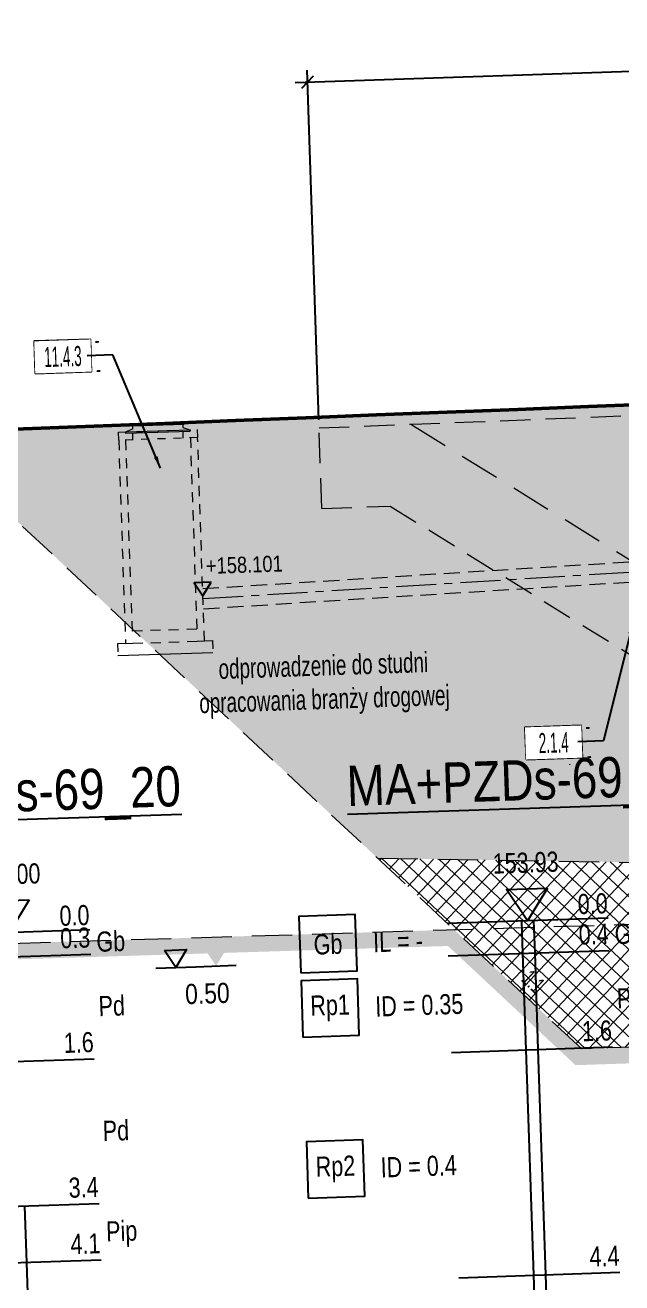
# Model space of a CAD drawing. Header units: metres. Extents: x 8395712 to 9795150, y 4166577 to 5794892.
# Drawn here: x 8418112.87 to 8418120.27, y 5772602.16 to 5772617.78 of the extents above; entities that cross this region are included whole.
import ezdxf
from ezdxf.enums import TextEntityAlignment as Align

# ---------------------------------------------------------------- set-up
doc = ezdxf.new("R2010")
doc.units = ezdxf.units.M
doc.set_wipeout_variables(frame=1)
doc.header["$PDMODE"] = 35
doc.header["$PDSIZE"] = 0.002
for name, pattern in [('CENTER', [2, 1.25, -0.25, 0.25, -0.25]), ('DASHED', [0.75, 0.5, -0.25]), ('HIDDEN', [0.375, 0.25, -0.125]), ('JIS_02_0.7', [1.35, 0.75, -0.6])]:
    doc.linetypes.add(name, pattern=pattern)
for name, color, linetype in [('0-T', 7, 'Continuous'), ('00FunGeo-L', 7, 'Continuous'), ('00FunGeo-T', 7, 'Continuous'), ('00RysOpi-T', 2, 'Continuous'), ('AII_M_opisy do legendy', 2, 'Continuous'), ('AII_M_podpory', 1, 'Continuous')]:
    doc.layers.add(name, color=color, linetype=linetype)
for name, color, linetype, lineweight in [('AII_D_przekrój_opisy', 7, 'Continuous', 15), ('AII_M_koty wysokościowe', 1, 'Continuous', 18), ('AII_M_kreskowanie', 8, 'Continuous', 0), ('AII_M_linie przerywane', 9, 'DASHED', 18), ('AII_M_odwodnienie', 8, 'Continuous', 9), ('AII_M_opisy wymiary', 1, 'Continuous', 25), ('AII_M_roboty ziemne wykopy', 9, 'DASHED', 18), ('AII_M_teren istniejacy', 94, 'DASHED', 18), ('AII_M_wymiary', 1, 'Continuous', 25), ('G_ProfilPodluznyKrzywa', 1, 'Continuous', 50), ('I_Teren', 3, 'JIS_02_0.7', 15)]:
    doc.layers.add(name, color=color, linetype=linetype, lineweight=lineweight)
doc.styles.add('CDMSTYLE', font='CDMSIMPL.shx', dxfattribs={"width": 0.7, "bigfont": 'CDMBIGPL.shx'})
doc.linetypes.add('ZIGZAG', pattern='A,0.0001,-0.2,[131,ltypeshp.shx,S=0.2,R=0,X=-0.2,Y=0],-0.4,[131,ltypeshp.shx,S=0.2,R=180,X=0.2,Y=0],-0.2', length=0.8001)
doc.dimstyles.new('CDM-ME100MM', dxfattribs={"dimscale": 0.1, "dimtxt": 2.5, "dimasz": 1.5, "dimexe": 1.5, "dimexo": 1, "dimgap": 0.5, "dimtad": 1, "dimdec": 0, "dimlfac": 1000, "dimrnd": 1, "dimzin": 9, "dimtxsty": 'CDMSTYLE', "dimblk": 'OBLIQUE', "dimcen": 2.5, "dimdle": 1.5, "dimclrd": 9, "dimclre": 9, "dimclrt": 1, "dimadec": 1, "dimazin": 2, "dimtfac": 1, "dimtdec": 0, "dimtix": 1, "dimtmove": 2, "dimatfit": 3, "dimldrblk": 'DOT', "dimfxl": 1, "dimtvp": 1, "dimtolj": 1, "dimtzin": 0, "dimlwd": 25, "dimlwe": 25, "dimarcsym": 0})
doc.dimstyles.new('CDM-ME100MM$7', dxfattribs={"dimscale": 0.1, "dimtxt": 2.5, "dimasz": 1.5, "dimexe": 1.5, "dimexo": 1, "dimgap": 0.5, "dimtad": 1, "dimdec": 0, "dimlfac": 1000, "dimrnd": 1, "dimzin": 9, "dimtxsty": 'CDMSTYLE', "dimblk": 'OBLIQUE', "dimcen": 2.5, "dimdle": 1.5, "dimclrd": 9, "dimclre": 9, "dimclrt": 1, "dimadec": 1, "dimazin": 2, "dimtfac": 1, "dimtdec": 0, "dimtix": 1, "dimtmove": 2, "dimatfit": 3, "dimfxl": 1, "dimtvp": 1, "dimtolj": 1, "dimtzin": 0, "dimlwd": 25, "dimlwe": 25, "dimarcsym": 0})

# ---------------------------------------------------------------- blocks, each defined once
blk = doc.blocks.new('_OBLIQUE')
at = {"color": 0, "linetype": 'ByBlock'}
blk.add_line((-0.5, -0.5), (0.5, 0.5), dxfattribs=at)
blk = doc.blocks.new('*D214')
at = {"layer": 'AII_M_opisy wymiary', "color": 9, "linetype": 'ByBlock', "lineweight": 25, "transparency": 16777216}
for p, q in [((8418127.52, 5772613.358), (8418127.378, 5772617.591)), ((8418127.533, 5772617.446), (8418116.219, 5772617.067)), ((8418116.51, 5772612.88), (8418116.364, 5772617.222))]:
    blk.add_line(p, q, dxfattribs=at)
at = {"layer": 'Defpoints', "color": 0, "linetype": 'ByBlock', "lineweight": 25, "transparency": 16777216}
for p in [(8418116.369, 5772617.072), (8418127.523, 5772613.258), (8418116.513, 5772612.78)]:
    blk.add_point(p, dxfattribs=at)
at = {"layer": 'AII_M_opisy wymiary', "color": 9, "linetype": 'ByBlock', "lineweight": 25, "transparency": 16777216, "xscale": 0.15, "yscale": 0.15, "zscale": 0.15}
for p, rotation in [((8418127.383, 5772617.441), 1.92062245079579), ((8418116.369, 5772617.072), 181.9206224507958)]:
    blk.add_blockref('_OBLIQUE', p, dxfattribs=dict(at, rotation=rotation))
at = {"layer": 'AII_M_opisy wymiary', "color": 1, "linetype": 'ByBlock', "lineweight": 25, "transparency": 16777216, "insert": (8418121.87, 5772617.431), "char_height": 0.25, "attachment_point": 5, "rotation": 1.9206, "style": 'CDMSTYLE'}
blk.add_mtext('\\A1;11020', dxfattribs=at)
blk = doc.blocks.new('_DOT')
at = {"color": 0, "linetype": 'ByBlock'}
blk.add_line((-0.5, 0), (-1, 0), dxfattribs=at)
at = {"color": 0, "linetype": 'ByBlock', "const_width": 0.5}
blk.add_lwpolyline([(-0.25, 0, 1), (0.25, 0, 1)], format="xyb", close=True, dxfattribs=at)
blk = doc.blocks.new('*U231')
at = {"layer": 'AII_M_odwodnienie', "color": 0, "ltscale": 0.05}
for p, q in [((-0.313, -0.06), (-0.398, -0.09)), ((-0.313, -0.02), (-0.313, -0.06)), ((0.312, -0.02), (0.312, -0.06)), ((0.312, -0.06), (0.397, -0.09))]:
    blk.add_line(p, q, dxfattribs=at)
at = {"layer": 'AII_M_odwodnienie', "color": 0, "linetype": 'HIDDEN', "ltscale": 0.005}
for p, q in [((-0.313, -0.19), (-0.313, -0.11)), ((0.312, -0.19), (0.312, -0.11)), ((-0.49, -2.716), (-0.59, -2.716)), ((-0.59, -2.716), (-0.59, -2.866)), ((0.49, -2.716), (0.59, -2.716)), ((0.59, -2.716), (0.59, -2.866))]:
    blk.add_line(p, q, dxfattribs=at)
at = {"layer": 'AII_M_odwodnienie', "color": 0, "linetype": 'ZIGZAG', "ltscale": 0.1}
blk.add_line((0.59, -2.866), (-0.59, -2.866), dxfattribs=at)
at = {"layer": 'AII_M_odwodnienie', "color": 0}
for points in [[(0.325, -0.02), (-0.325, -0.02), (-0.325, 0), (0.325, 0)], [(0.397, -0.11), (-0.398, -0.11), (-0.398, -0.09), (0.397, -0.09)]]:
    blk.add_lwpolyline(points, close=True, dxfattribs=at)
at = {"layer": 'AII_M_odwodnienie', "color": 0, "linetype": 'HIDDEN', "ltscale": 0.005}
blk.add_lwpolyline([(0.49, -0.19), (-0.49, -0.19), (-0.49, -0.09), (0.49, -0.09)], close=True, dxfattribs=at)
at = {"layer": 'AII_M_odwodnienie', "color": 0, "linetype": 'HIDDEN', "ltscale": 0.5}
for points in [[(-0.49, -0.19), (-0.49, -2.716), (-0.4, -2.716), (0.4, -2.716), (0.49, -2.716), (0.49, -0.19)], [(0.4, -0.19), (0.4, -2.566), (-0.4, -2.566), (-0.4, -0.19)]]:
    blk.add_lwpolyline(points, dxfattribs=at)
blk = doc.blocks.new('OpiNum01')
at = {"layer": 'AII_M_opisy do legendy', "color": 0, "linetype": 'Continuous'}
blk.add_lwpolyline([(-3.5, -2), (3.5, -2), (3.5, 2), (-3.5, 2)], close=True, dxfattribs=at)
at = {"color": 9, "linetype": 'Continuous', "lineweight": 25, "style": 'CDMSTYLE', "width": 0.7, "flags": 1}
for tag, p in [('NAZWAPOL', (-4.1, -6.8)), ('NAZWAANG', (-4.1, -10.48)), ('SPECYF', (-4.1, -14.15)), ('ID', (-4.1, -17.82)), ('BAZA', (-4.1, -21.5)), ('RYSUNEK', (-4.1, -25.17))]:
    blk.add_attdef(tag, p, '', height=2, dxfattribs=at)
at = {"layer": 'AII_M_opisy do legendy', "linetype": 'Continuous', "lineweight": -2, "style": 'CDMSTYLE', "width": 0.5}
blk.add_attdef('NR', text='', height=2.5, dxfattribs=at).set_placement((0, 0), align=Align.MIDDLE)
at = {"color": 0, "linetype": 'Continuous'}
blk.add_wipeout([(-3.5, -2), (3.5, -2), (3.5, 2), (-3.5, 2)], dxfattribs=at).dxf.layer = 'AII_M_opisy do legendy'
blk = doc.blocks.new('OpiTxt01')
at = {"color": 0, "linetype": 'Continuous', "lineweight": 20, "style": 'CDMSTYLE', "width": 0.7}
blk.add_attdef('TEKST_GORNY', (1, 0.89), '', height=2, dxfattribs=at)
at = {"color": 0, "linetype": 'Continuous', "lineweight": -2, "style": 'CDMSTYLE', "width": 0.7}
blk.add_attdef('TEKST_DOLNY', (1.05, -2.73), '', height=2, dxfattribs=at)
blk = doc.blocks.new('00kota3')
at = {"layer": 'AII_M_koty wysokościowe', "color": 0, "linetype": 'Continuous', "lineweight": -2}
blk.add_lwpolyline([(1.08, 1.66), (-1.04, 1.66), (0, 0)], close=True, dxfattribs=at)
at = {"layer": 'AII_M_koty wysokościowe', "color": 0, "linetype": 'Continuous', "lineweight": -2, "style": 'CDMSTYLE', "width": 0.85}
blk.add_attdef('%%P000.000', (0.49, 2.69), '', height=2, dxfattribs=at)
blk = doc.blocks.new('POZ_ODW_G')
at = {"layer": '0-T', "color": 6, "linetype": 'Continuous', "lineweight": 25, "flags": 128}
blk.add_lwpolyline([(3.24, 4.99), (0, 0), (-3.11, 4.99)], close=True, dxfattribs=at)
blk = doc.blocks.new('00BstOdwiert')
at = {"color": 3, "linetype": 'Continuous', "lineweight": 25, "style": 'CDMSTYLE', "width": 0.85}
blk.add_attdef('NUMER', text='', height=5, dxfattribs=at).set_placement((0, 15), align=Align.CENTER)
at = {"color": 0, "linetype": 'Continuous', "lineweight": 25, "style": 'CDMSTYLE', "width": 0.85, "flags": 1}
for tag, p in [('IDODW', (0, 9.01)), ('JEDRYSODW', (0, 4.53))]:
    blk.add_attdef(tag, text='', height=2.5, dxfattribs=at).set_placement(p, align=Align.CENTER)
blk = doc.blocks.new('ODW_POZ_N')
at = {"layer": '0-T', "color": 0, "linetype": 'Continuous', "lineweight": 25}
blk.add_line((-5, 0), (0, 0), dxfattribs=at)
at = {"layer": '0-T', "color": 6, "linetype": 'Continuous', "lineweight": 25, "flags": 128}
blk.add_lwpolyline([(-3.85, 2.16), (-1.09, 2.16), (-2.5, 0)], close=True, dxfattribs=at)
at = {"layer": '0-T', "color": 0, "linetype": 'Continuous', "lineweight": 25, "style": 'CDMSTYLE', "width": 0.85}
blk.add_attdef('00.0', text='', height=2.5, dxfattribs=at).set_placement((-1.5, -4.62), align=Align.RIGHT)
blk = doc.blocks.new('ODW_POZ_U')
at = {"layer": '0-T', "linetype": 'Continuous'}
blk.add_hatch(color=9, dxfattribs=at).paths.add_polyline_path([(1.15, 2.16), (2.5, 0), (3.91, 2.16)])
at = {"layer": '0-T', "color": 0, "linetype": 'Continuous'}
blk.add_line((0, 0), (5, 0), dxfattribs=at)
at = {"layer": '0-T', "color": 0, "linetype": 'Continuous', "style": 'CDMSTYLE', "width": 0.85}
blk.add_attdef('00.0', (1.5, -4.5), '', height=2.5, dxfattribs=at)
blk = doc.blocks.new('odwiert_20')
at = {"layer": '00FunGeo-T', "color": 6, "lineweight": 25, "elevation": 0}
for points in [[(1, 0), (-1, 0)], [(-1, -0.3), (1, -0.3)], [(-1, -1.6), (1, -1.6)], [(-1, -3.4), (1, -3.4)], [(0.075, -3.4), (0.075, -4.1)], [(-1, -4.1), (1, -4.1)], [(0.075, -4.1), (0.075, -5.6)]]:
    blk.add_lwpolyline(points, dxfattribs=at)
at = {"layer": '00FunGeo-T', "color": 6, "lineweight": 25}
ref = blk.add_blockref('00BstOdwiert', (0, 0), dxfattribs=dict(at, xscale=0.09999999999999999, yscale=0.09999999999999999, zscale=0.09999999999999999))
ref.add_attrib('NUMER', '%%uMA+PZDs-69_20', dxfattribs={"layer": '00FunGeo-L', "color": 6, "linetype": 'Continuous', "lineweight": 25, "height": 0.5, "style": 'CDMSTYLE', "width": 0.85}).set_placement((0, 1.5), align=Align.CENTER)
for name, p, xscale, yscale, zscale in [('POZ_ODW_G', (0, 0), 0.08000000000000002, 0.08000000000000002, 0.08000000000000002), ('ODW_POZ_U', (2.3, -0.5), 0.09999999999999999, 0.09999999999999999, 0.09999999999999999)]:
    blk.add_blockref(name, p, dxfattribs=dict(at, xscale=xscale, yscale=yscale, zscale=zscale))
ref = blk.add_blockref('ODW_POZ_N', (2.3, -0.5), dxfattribs=dict(at, xscale=0.09999999999999999, yscale=0.09999999999999999, zscale=0.09999999999999999))
ref.add_attrib('00.0', '0.50', dxfattribs={"layer": '0-T', "color": 0, "linetype": 'Continuous', "lineweight": 25, "height": 0.25, "style": 'CDMSTYLE', "width": 0.85}).set_placement((2.707, -0.962), align=Align.RIGHT)
at = {"layer": '00FunGeo-T', "color": 6, "lineweight": 25, "style": 'CDMSTYLE', "width": 0.8}
blk.add_text('154.00', height=0.25, dxfattribs=at).set_placement((0, 0.6), align=Align.CENTER)
for s, p in [('0.0', (1, 0.062)), ('0.3', (1, -0.217)), ('1.6', (1, -1.517)), ('3.4', (1, -3.317)), ('4.1', (1, -4.017))]:
    blk.add_text(s, height=0.25, dxfattribs=at).set_placement(p, align=Align.RIGHT)
for s, p in [('Gb', (1.075, -0.15)), ('Pd', (1.075, -0.95)), ('Pd', (1.075, -2.5)), ('Pip', (1.075, -3.75))]:
    blk.add_text(s, height=0.25, dxfattribs=at).set_placement(p, align=Align.MIDDLE_LEFT)
blk = doc.blocks.new('odwiert_21')
at = {"layer": '00FunGeo-T', "color": 6, "linetype": 'Continuous', "lineweight": 25, "elevation": 0}
for points in [[(-2.835, -0.55), (-2.135, -0.55), (-2.135, 0.15), (-2.835, 0.15)], [(-2.835, -1.35), (-2.135, -1.35), (-2.135, -0.65), (-2.835, -0.65)], [(-2.835, -3.35), (-2.135, -3.35), (-2.135, -2.65), (-2.835, -2.65)]]:
    blk.add_lwpolyline(points, close=True, dxfattribs=at)
for points in [[(1, 0), (-1, 0)], [(-0.075, 0), (-0.075, -0.4)], [(0.075, 0), (0.075, -0.4)], [(-1, -0.4), (1, -0.4)], [(-0.075, -0.4), (-0.075, -1.6)], [(0.075, -0.4), (0.075, -1.6)], [(-1, -1.6), (1, -1.6)], [(-0.075, -1.6), (-0.075, -4.4)], [(0.075, -1.6), (0.075, -4.4)], [(-1, -4.4), (1, -4.4)], [(-0.075, -4.4), (-0.075, -10.2)], [(0.075, -4.4), (0.075, -10.2)]]:
    blk.add_lwpolyline(points, dxfattribs=at)
at = {"layer": '00FunGeo-T', "color": 6, "linetype": 'ByBlock', "lineweight": 25}
ref = blk.add_blockref('00BstOdwiert', (0, 0), dxfattribs=dict(at, xscale=0.09999999999999999, yscale=0.09999999999999999, zscale=0.09999999999999999))
ref.add_attrib('NUMER', '%%uMA+PZDs-69_21', dxfattribs={"layer": '00FunGeo-L', "color": 6, "linetype": 'Continuous', "lineweight": 25, "height": 0.5, "style": 'CDMSTYLE', "width": 0.85}).set_placement((0, 1.5), align=Align.CENTER)
at = {"layer": '00FunGeo-T', "color": 6, "linetype": 'ByBlock', "lineweight": 25, "xscale": 0.08000000000000002, "yscale": 0.08000000000000002, "zscale": 0.08000000000000002}
blk.add_blockref('POZ_ODW_G', (0, 0), dxfattribs=at)
at = {"layer": '00FunGeo-T', "color": 6, "linetype": 'Continuous', "lineweight": 25, "style": 'CDMSTYLE', "width": 0.8}
blk.add_text('153.93', height=0.25, dxfattribs=at).set_placement((0, 0.6), align=Align.CENTER)
for s, p in [('0.0', (1, 0.062)), ('0.4', (1, -0.317)), ('1.6', (1, -1.518)), ('4.4', (1, -4.318))]:
    blk.add_text(s, height=0.25, dxfattribs=at).set_placement(p, align=Align.RIGHT)
for s, p in [('Gb', (-2.485, -0.2)), ('Rp1', (-2.485, -1)), ('Rp2', (-2.485, -3))]:
    blk.add_text(s, height=0.25, dxfattribs=at).set_placement(p, align=Align.MIDDLE)
for s, p in [('IL = -', (-1.925, -0.2)), ('Gb', (1.075, -0.2)), ('ID = 0.35', (-1.925, -1)), ('Pd//Pg', (1.075, -1)), ('ID = 0.4', (-1.925, -3))]:
    blk.add_text(s, height=0.25, dxfattribs=at).set_placement(p, align=Align.MIDDLE_LEFT)

msp = doc.modelspace()

# ---------------------------------------------------------------- hatches: boundary and pattern name
at = {"layer": 'AII_M_kreskowanie', "linetype": 'Continuous', "lineweight": 0}
h = msp.add_hatch(dxfattribs=at)
h.set_pattern_fill('AR-CONC', color=256, scale=0.1, angle=1.92062)
h.set_pattern_definition([(51.9206, (8418131.01807, 5772503.0665), (0.7189604, -0.038678), [0.075, -0.825]), (356.9206, (8418131.0181, 5772503.0665), (-0.163883, 0.7471193), [0.06, -0.66]), (102.3721, (8418131.078, 5772503.0633), (0.5550773, 0.7084413), [0.06374, -0.701142]), (48.1048, (8418131.0114, 5772503.2664), (1.072189, -0.129658), [0.1125, -1.2375]), (98.5563, (8418131.1007, 5772503.2556), (0.901489, 1.004896), [0.09561, -1.051714]), (353.1048, (8418131.0114, 5772503.2664), (0.901489, 1.004896), [0.09, -0.99]), (22.9206, (8418131.113, 5772503.2198), (0.6100655, -0.3823874), [0.075, -0.825]), (327.9206, (8418131.113, 5772503.2198), (0.2188753, 0.7328974), [0.06, -0.66]), (73.3721, (8418131.1638, 5772503.1879), (0.8289408, 0.35051), [0.06374, -0.701142]), (39.42062, (8418131.01807, 5772503.06652), (0.0009961, 0.3331144), [0, -0.652, 0, -0.67, 0, -0.6625]), (9.42062, (8418131.01807, 5772503.06652), (0.2497031, 0.4030069), [0, -0.382, 0, -0.637, 0, -0.2525]), (329.42062, (8418130.7952, 5772503.05905), (0.5342785, -0.0046512), [0, -0.25, 0, -0.78, 0, -1.035]), (319.4206, (8418130.69525, 5772503.0557), (0.5795035, 0.1195942), [0, -0.325, 0, -0.518, 0, -0.735])])
h.paths.add_polyline_path([(8418117.2396, 5772607.4372), (8418128.2246, 5772607.2566), (8418128.1587, 5772609.2217), (8418126.454, 5772610.8158), (8418126.4119, 5772612.0795), (8418121.7938, 5772611.4607), (8418121.7782, 5772611.5595), (8418121.976, 5772611.586), (8418121.9295, 5772611.9329), (8418126.7107, 5772612.5735), (8418126.7572, 5772612.2266), (8418126.7207, 5772613.316), (8418126.4843, 5772613.3067), (8418126.2479, 5772613.2974), (8418126.0116, 5772613.2882), (8418125.7752, 5772613.2789), (8418125.5389, 5772613.2696), (8418125.3025, 5772613.2603), (8418125.0661, 5772613.251), (8418124.8298, 5772613.2417), (8418124.5934, 5772613.2324), (8418124.3571, 5772613.2231), (8418124.1207, 5772613.2138), (8418123.8843, 5772613.2045), (8418123.648, 5772613.1952), (8418123.4116, 5772613.1859), (8418123.1753, 5772613.1766), (8418122.9389, 5772613.1673), (8418122.7025, 5772613.1579), (8418122.4662, 5772613.1486), (8418122.2298, 5772613.1393), (8418121.9935, 5772613.13), (8418121.7571, 5772613.1206), (8418121.5208, 5772613.1113), (8418121.2844, 5772613.102), (8418121.048, 5772613.0926), (8418120.8117, 5772613.0833), (8418120.5753, 5772613.0739), (8418120.339, 5772613.0646), (8418120.1026, 5772613.0552), (8418119.8663, 5772613.0459), (8418119.6299, 5772613.0365), (8418119.3935, 5772613.0272), (8418119.1572, 5772613.0178), (8418118.9208, 5772613.0084), (8418118.6845, 5772612.9991), (8418118.4481, 5772612.9897), (8418118.2118, 5772612.9803), (8418117.9754, 5772612.971), (8418117.739, 5772612.9616), (8418117.5027, 5772612.9522), (8418117.2663, 5772612.9428), (8418117.03, 5772612.9334), (8418116.7936, 5772612.924), (8418116.5573, 5772612.9146), (8418116.3209, 5772612.9053), (8418116.0846, 5772612.8959), (8418115.8482, 5772612.8865), (8418115.6118, 5772612.8771), (8418115.3755, 5772612.8676), (8418115.1391, 5772612.8582), (8418114.9028, 5772612.8488), (8418114.6664, 5772612.8394), (8418114.4301, 5772612.83), (8418114.1937, 5772612.8206), (8418113.9574, 5772612.8111), (8418113.721, 5772612.8017), (8418113.4847, 5772612.7923), (8418113.2483, 5772612.7829), (8418113.0119, 5772612.7734), (8418112.7756, 5772612.764), (8418112.5392, 5772612.7546), (8418112.3029, 5772612.7451), (8418112.0665, 5772612.7357), (8418111.8302, 5772612.7262), (8418111.5938, 5772612.7168)])
h = msp.add_hatch(dxfattribs=at)
h.set_pattern_fill('AR-HBONE', color=256, scale=0.03, angle=1.92062)
h.set_pattern_definition([(46.9206225, (8419753.57767, 5772481.41602), (-0.0056876685, 0.16961029), [0.36, -0.12]), (136.9206225, (8419753.65963, 5772481.50366), (-0.0056876685, 0.16961029), [0.36, -0.12])])
h.paths.add_polyline_path([(8418132.697, 5772606.3588), (8418133.8708, 5772605.6319), (8418134.3916, 5772605.6494), (8418134.9878, 5772606.0764), (8418143.9808, 5772606.5582), (8418143.1865, 5772607.05), (8418147.8786, 5772607.1497), (8418149.4051, 5772605.7222), (8418149.9477, 5772605.7404), (8418149.941, 5772605.9403), (8418149.4811, 5772605.9249), (8418147.9558, 5772607.3513), (8418142.5069, 5772607.2356), (8418143.3335, 5772606.7238), (8418134.9188, 5772606.273), (8418134.3244, 5772605.8472), (8418133.9246, 5772605.8338), (8418132.6629, 5772606.6152), (8418131.5865, 5772605.4641), (8418128.8881, 5772605.3737), (8418119.7732, 5772605.068), (8418118.1899, 5772606.5485), (8418110.4319, 5772606.3084), (8418110.4386, 5772606.1085), (8418118.1136, 5772606.3461), (8418119.6971, 5772604.8653), (8418128.8948, 5772605.1738), (8418131.676, 5772605.267)])
at = {"layer": 'AII_M_kreskowanie'}
h = msp.add_hatch(dxfattribs=at)
h.set_pattern_fill('ANSI37', color=256, scale=0.05, angle=19.59572)
h.set_pattern_definition([(46.92062, (8418118.52345, 5772446.75134), (-0.1159523, 0.10842798), []), (136.92062, (8418118.52345, 5772446.75134), (-0.10842798, -0.1159523), [])])
h.paths.add_polyline_path([(8418118.1899, 5772606.5485), (8418121.6491, 5772606.4817), (8418122.7321, 5772607.3469), (8418117.2396, 5772607.4372)])
h.paths.add_polyline_path([(8418129.251, 5772606.4864), (8418129.4509, 5772606.4931), (8418130.7528, 5772606.4367), (8418130.7832, 5772605.5373), (8418130.9835, 5772605.544), (8418130.9869, 5772605.444), (8418131.5865, 5772605.4641), (8418133.03, 5772607.0078), (8418129.2375, 5772606.8905), (8418129.2503, 5772606.4864)])
h.paths.add_polyline_path([(8418119.7732, 5772605.068), (8418120.3728, 5772605.0881), (8418120.3695, 5772605.188), (8418120.5724, 5772605.1949), (8418120.5359, 5772606.1942), (8418121.6491, 5772606.4817), (8418118.1899, 5772606.5485)])
h.paths.add_polyline_path([(8418125.8445, 5772606.6223), (8418127.8434, 5772606.6894), (8418128.2431, 5772606.7028), (8418128.2516, 5772606.4529), (8418125.8556, 5772606.2915)])
h.paths.add_polyline_path([(8418128.2266, 5772606.4521), (8418128.2441, 5772606.6778), (8418128.2431, 5772606.7028)], flags=16)
h.paths.add_polyline_path([(8418120.5359, 5772606.1942), (8418124.8049, 5772606.3373), (8418121.6491, 5772606.4817)])
h.paths.add_polyline_path([(8418125.8017, 5772607.2964), (8418122.7321, 5772607.3469), (8418121.6491, 5772606.4817), (8418125.8352, 5772606.2902)])
h.paths.add_polyline_path([(8418126.892, 5772607.2785), (8418125.8219, 5772607.2961), (8418125.8445, 5772606.6223), (8418127.8434, 5772606.6894)])
h.paths.add_polyline_path([(8418128.2246, 5772607.2566), (8418126.892, 5772607.2785), (8418127.8434, 5772606.6894), (8418128.2431, 5772606.7028)])

# ---------------------------------------------------------------- linework, layer by layer
at = {"layer": 'AII_M_linie przerywane', "elevation": -0.0069}
msp.add_lwpolyline([(8418117.2396, 5772607.4372), (8418128.2246, 5772607.2566)], dxfattribs=at)
at = {"layer": 'AII_M_odwodnienie', "color": 140, "linetype": 'DASHED', "ltscale": 0.4, "elevation": 0}
for points in [[(8418115.0691, 5772610.7851), (8418129.05, 5772611.6593), (8418129.029, 5772612.2874), (8418166.6903, 5772613.8982)], [(8418115.0774, 5772610.5352), (8418129.3081, 5772611.4228), (8418129.2871, 5772612.0484), (8418166.6987, 5772613.6484)]]:
    msp.add_lwpolyline(points, dxfattribs=at)
at = {"layer": 'AII_M_odwodnienie', "color": 140, "linetype": 'CENTER', "ltscale": 0.4, "elevation": 0}
msp.add_lwpolyline([(8418115.0733, 5772610.6601), (8418129.1791, 5772611.541), (8418129.158, 5772612.1679), (8418166.6945, 5772613.7733)], dxfattribs=at)
at = {"layer": 'AII_M_opisy wymiary', "color": 1, "linetype": 'ByBlock', "lineweight": 40}
msp.add_circle((8418171.8303, 5772432.124), 22459.4841, dxfattribs=at)
at = {"layer": 'AII_M_podpory', "color": 1, "linetype": 'DASHED', "lineweight": 0, "ltscale": 0.75}
for p, q in [((8418116.5464, 5772611.7807), (8418116.5129, 5772612.7801)), ((8418116.5464, 5772611.7807), (8418117.3959, 5772611.8091)), ((8418117.3959, 5772611.8091), (8418120.6145, 5772609.8159))]:
    msp.add_line(p, q, dxfattribs=at)
at = {"layer": 'AII_M_podpory', "color": 1, "linetype": 'DASHED', "lineweight": 0, "ltscale": 0.75, "extrusion": (0, 0, -1)}
msp.add_ellipse((8418910.8121, 5752628.6893), major_axis=(19988.6344, 670.2938), ratio=1, start_param=4.7061845, end_param=4.7066955, dxfattribs=at)
at = {"layer": 'AII_M_roboty ziemne wykopy', "elevation": 0}
msp.add_lwpolyline([(8418133.03, 5772607.0078), (8418131.5865, 5772605.4641), (8418128.8881, 5772605.3737), (8418119.7732, 5772605.068), (8418111.5938, 5772612.7168)], dxfattribs=at)
at = {"layer": 'AII_M_teren istniejacy', "elevation": 0}
msp.add_lwpolyline([(8418110.4319, 5772606.3084), (8418129.2375, 5772606.8905)], dxfattribs=at)
at = {"layer": 'G_ProfilPodluznyKrzywa', "extrusion": (0, 0, -1)}
msp.add_ellipse((8418910.812, 5752628.6919), major_axis=(19988.7644, 670.2982), ratio=1, start_param=4.7058698, end_param=4.7114814, dxfattribs=at)
at = {"layer": 'I_Teren', "color": 84, "linetype": 'DASHED'}
msp.add_line((8418117.6541, 5772612.8255), (8418127.3384, 5772606.8281), dxfattribs=at)

# ---------------------------------------------------------------- block references
at = {"color": 1, "linetype": 'Continuous', "lineweight": 25, "xscale": 0.1, "yscale": 0.1, "zscale": 0.1, "rotation": 1.920622427509109}
msp.add_blockref('00kota3', (8418115.0721, 5772610.6951), dxfattribs=at).add_auto_attribs({'%%P000.000': '+158.101'})
at = {"layer": 'AII_M_odwodnienie', "color": 140, "rotation": 1.920622450795788}
msp.add_blockref('*U231', (8418114.5101, 5772612.8332), dxfattribs=at)
at = {"layer": 'AII_M_odwodnienie', "color": 1, "linetype": 'ByBlock', "lineweight": 25, "rotation": 1.920622450795584}
msp.add_blockref('odwiert_20', (8418112.6705, 5772606.5115), dxfattribs=at)
at = {"layer": 'Defpoints', "color": 250, "linetype": 'Continuous', "lineweight": 0, "xscale": 0.05, "yscale": 0.05, "zscale": 0.05, "rotation": 1.920622639303025}
msp.add_blockref('OpiTxt01', (8418119.555, 5772608.6971), dxfattribs=at).add_auto_attribs({'TEKST_GORNY': '-', 'TEKST_DOLNY': '-'})

# ---------------------------------------------------------------- texts
at = {"layer": 'AII_D_przekrój_opisy', "color": 9, "lineweight": 25, "style": 'CDMSTYLE', "width": 0.7}
msp.add_text('1:1', height=0.2, rotation=316.92062, dxfattribs=at).set_placement((8418119.1049, 5772605.8319), align=Align.CENTER)
at = {"layer": 'AII_M_wymiary', "color": 1, "lineweight": 25, "insert": (8418116.5746, 5772609.5842), "char_height": 0.25, "attachment_point": 5, "rotation": 1.92062, "style": 'CDMSTYLE'}
msp.add_mtext('\\A1;odprowadzenie do studni\\Popracowania branży drogowej', dxfattribs=at)

# ---------------------------------------------------------------- dimensions: what is measured, and where the dimension line sits
at = {"layer": 'AII_M_opisy wymiary', "color": 1, "linetype": 'ByBlock', "lineweight": 25}
dim = msp.add_linear_dim(base=(8418116.369, 5772617.0719), p1=(8418127.523, 5772613.258), p2=(8418116.5129, 5772612.7801), angle=1.92062, dimstyle='CDM-ME100MM', dxfattribs=at)
dim.commit()
dim.dimension.update_dxf_attribs({"geometry": '*D214', "text_midpoint": (8418121.87, 5772617.4314)})

# ---------------------------------------------------------------- next in the draw order: block references
at = {"layer": '00RysOpi-T', "color": 1, "linetype": 'Continuous', "lineweight": 0, "xscale": 0.1, "yscale": 0.1, "zscale": 0.1}
for p, rotation, values in [((8418113.3343, 5772613.6676), 1.920622671542356, {'NR': '11.4.3'}), ((8418119.4253, 5772608.8731), 1.920622471860245, {'NR': '2.1.4'})]:
    msp.add_blockref('OpiNum01', p, dxfattribs=dict(at, rotation=rotation)).add_auto_attribs(values)

# ---------------------------------------------------------------- next in the draw order: block references
at = {"layer": 'AII_M_odwodnienie', "color": 1, "linetype": 'ByBlock', "lineweight": 25, "rotation": 1.920622450795584}
msp.add_blockref('odwiert_21', (8418119.1016, 5772606.6571), dxfattribs=at)
at = {"layer": 'Defpoints', "color": 250, "linetype": 'Continuous', "lineweight": 0, "xscale": 0.1, "yscale": 0.1, "zscale": 0.1}
for p, rotation in [((8418113.6341, 5772613.6776), 1.920622671542356), ((8418119.7252, 5772608.8832), 1.920622471860245)]:
    msp.add_blockref('OpiTxt01', p, dxfattribs=dict(at, rotation=rotation)).add_auto_attribs({'TEKST_GORNY': '-', 'TEKST_DOLNY': '-'})

# ---------------------------------------------------------------- next in the draw order: leaders
at = {"layer": '00RysOpi-T', "color": 9, "linetype": 'Continuous', "lineweight": 0}
for points in [[(8418114.5451, 5772612.282), (8418113.954, 5772613.6883), (8418113.6341, 5772613.6776)], [(8418120.4117, 5772610.3699), (8418120.045, 5772608.8939), (8418119.7252, 5772608.8832)]]:
    msp.add_leader(points, dimstyle='CDM-ME100MM$7', dxfattribs=at)

doc.saveas('drawing.dxf')
